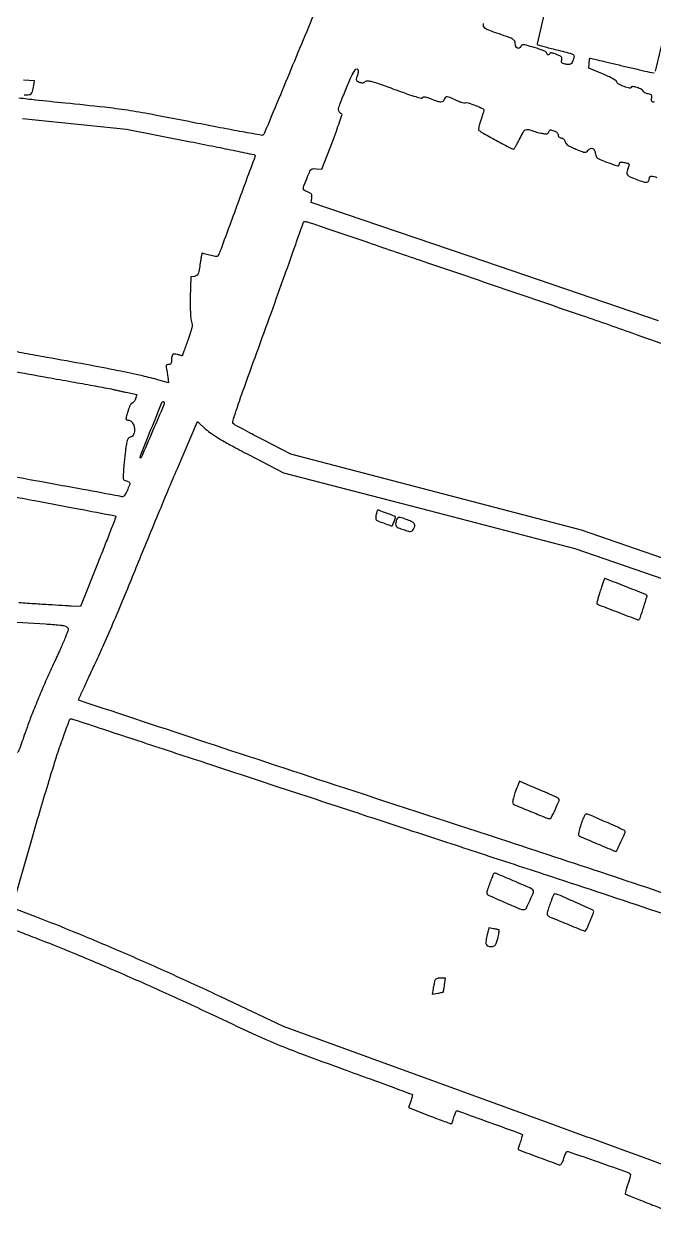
# Model space of a CAD drawing. Header units: metres. Extents: x 244 to 6504, y 133 to 4776.
# Drawn here: x 1478 to 1770, y 2026 to 2585 of the extents above; entities that cross this region are included whole.
import ezdxf

# ---------------------------------------------------------------- set-up
doc = ezdxf.new("R2010")
doc.units = ezdxf.units.M
doc.header["$MEASUREMENT"] = 0

msp = doc.modelspace()

# ---------------------------------------------------------------- linework, layer by layer
for points in [[(2390.74, 4302.36, -0.000001), (2436.6, 4383.87, -0.253439)], [(5649.78, 2908.29, -0.000001), (5592.12, 2927.27, -0.000136)], [(1770.95, 4232.21, -0.000001), (1756.31, 4203.53, -0.092463)], [(2358.85, 2292.47, -0.000002), (2402.87, 2275.77, -0.000001), (2455, 2255.99, -0.000469)], [(2661.8, 3304.26, -0.000001), (2697.55, 3290.75, -0.000089)], [(2166.88, 2385.74, -0.000003), (2059.01, 2428.09, -0.099946)], [(1791.55, 2429.41, -0.000038), (1874.38, 2392.56, -0.000003), (1960.7, 2354.15, -0.085326)], [(1593.92, 2905.57, -0.000004), (1514.48, 2912.51, -0.000011), (1436.43, 2919.33, -0.007054)], [(1951.55, 1991.02, -0.000054), (1914.46, 2004.68, -0.000089), (1883.2, 2016.2, -0.000001), (1854.82, 2026.66, -0.083555), (1854.7, 2026.74, -0.321062), (1854.66, 2026.85, -0.00001), (1860.33, 2041.97, -0.000482), (1866.6, 2058.64, -0.00029), (1874.07, 2078.43, 0.000121), (1881.55, 2098.22, 0.000201), (1887.85, 2114.91, 0.000005), (1893.56, 2130.04, 0.09035), (1893.59, 2130.2, -0.52322), (1893.79, 2130.34, -0.000152), (1905.06, 2126.13, -0.000598), (1924.48, 2118.84, -0.000025), (1994.28, 2092.53, 0.000711), (2044.47, 2073.69, 0.0018), (2081.03, 2060.18, 0.002313), (2111.66, 2049.14, 0.002327), (2142.33, 2038.41, -0.000195), (2162.41, 2031.48, -0.000323), (2179.35, 2025.62, -0.00001), (2194.67, 2020.3, -0.108295)], [(1818.98, 2759.08, 0.000018), (1857.04, 2862.14, 0.000008), (1895.3, 2965.72, 0.303576)], [(1986.93, 2957.13, 0.000002), (2009.06, 2948.59, 0.092301)], [(1716.95, 2894.91, -0.000001), (1705.81, 2895.88, -0.000045)], [(2910.82, 2101.23, -0.000002), (2871.64, 2116.15, -0.08954)], [(1989.74, 2610.17, -0.000005), (1937.37, 2630.58, -0.000013), (1885.25, 2650.89, -0.103803)], [(1359.46, 2926.04, -0.000007), (1314.6, 2930, -0.176126)], [(1054.07, 2259.25, 0.000004), (1022.6, 2299.74, 0.000018)], [(2599.62, 2200.92, -0.000035), (2724.87, 2153.38, -0.00001), (2851.52, 2105.29, -0.308463)], [(943.58, 2420.05, 0.000005), (991.66, 2418.02, 0.000005), (1039.77, 2415.99, 0.238408)], [(1475.13, 2247.14, -0.000003), (1443.5, 2249.62, -0.000264)], [(2487.51, 2262.24, 0.000015), (2352.21, 2313.65, 0.000934)], [(2053.75, 2575.01, -0.000008), (2098.97, 2556.99, -0.082366)], [(2050.63, 2586.03, -0.000012), (2000.22, 2606.2, -0.092222)], [(1800.74, 2173.11, 0.001386), (1751.93, 2189.51, 0.001397), (1703.14, 2205.61, -0.000356), (1627.06, 2230.53, -0.000579), (1562.47, 2251.82, -0.000014), (1503.75, 2271.26, -0.32023), (1503.42, 2271.7, -0.110042), (1503.5, 2272.06, -0.000259), (1505.74, 2276.98, -0.001672), (1508.29, 2282.52, -0.001037), (1511.31, 2289, 0.005871), (1515.07, 2297.25, 0.002453), (1519.94, 2308.46, 0.002427), (1525.04, 2320.5, 0.003145), (1529.59, 2331.59, -0.001463), (1534.25, 2343.03, -0.000967), (1539.65, 2356.15, -0.000973), (1544.96, 2368.89, -0.001887), (1549.26, 2379.04), (1558.55, 2400.74), (1562.36, 2397.26, 0.035485), (1565.04, 2395.15, 0.015358), (1568.86, 2392.71, 0.010719), (1574.29, 2389.64, 0.003619), (1582.33, 2385.4), (1598.47, 2377.02), (1666.15, 2359.4), (1733.83, 2341.79), (1834.41, 2307.1, 0.000005), (1873.03, 2293.78, 0.000007), (1905.67, 2282.52)], [(1142.77, 2571.56, -0.000013), (1195.68, 2565.43, -0.627212)], [(1295.67, 1964.85, 0.000003), (1274.44, 1991.49, 0.000003), (1253.21, 2018.11, 0.000003), (1234.69, 2041.33, 0.000013), (1223.43, 2055.44), (1202.7, 2081.44), (1212.35, 2081.44, -0.013249), (1218.3, 2081.28, -0.008003), (1225.34, 2080.8, -0.005878), (1234.41, 2079.92, -0.002277), (1246.95, 2078.49, 0.003246), (1260.39, 2076.99, 0.000828), (1282.18, 2074.74, 0.000844), (1307.06, 2072.25, 0.000856), (1331.85, 2069.86, -0.000171), (1354.86, 2067.67, -0.000283), (1374.29, 2065.81, -0.000012), (1391.85, 2064.11, -0.070411), (1392.16, 2064.03, -0.368962), (1392.28, 2063.82, -0.000175), (1390.42, 2055.56, -0.002073), (1388.3, 2046.34, -0.001246), (1385.72, 2035.4, 0.000257), (1383.11, 2024.45, 0.00042)], [(1844.41, 2030.54, -0.000005), (1808.4, 2043.61, -0.00011), (1768.54, 2058.08, -0.000066), (1721.37, 2075.23), (1598.5, 2119.93), (1569.34, 2133.74, 0.004665), (1547.48, 2143.85, 0.003995), (1524.28, 2154.1, 0.004115), (1502.1, 2163.46, 0.007107), (1483.49, 2170.84), (1472.5, 2175.01), (1481.94, 2207.88, -0.001966), (1485.83, 2221.22, -0.00216), (1489.7, 2234.12, -0.002013), (1493.1, 2245.11, -0.010912), (1495.1, 2251.02, 0.00009), (1496.55, 2255.02, 0.000132), (1497.82, 2258.54, 0.000061), (1498.91, 2261.54, 0.002495), (1499.14, 2262.19, -0.092113), (1499.32, 2262.51, -0.098713), (1499.6, 2262.73, -0.102624), (1499.94, 2262.82, -0.107894), (1500.28, 2262.77, 0.011893), (1500.95, 2262.53, 0.000004), (1528.97, 2253.3, 0.000065), (1560.06, 2243.06, 0.000039), (1596.82, 2230.96, 0.000067), (1635.43, 2218.26, 0.000078), (1672.3, 2206.15, 0.00007), (1703.57, 2195.88, 0.000448), (1719.37, 2190.71, -0.002615), (1768.4, 2174.44, -0.001759), (1824.23, 2155.37, -0.000206)], [(1965.28, 2362.4, -0.000007), (1937.05, 2374.83, -0.000395)], [(1731.31, 2639.73, 0.000043), (1723.82, 2608.03, 0.000025), (1716.29, 2576.15, 0.251405), (1716.41, 2575.72, 0.138486), (1716.6, 2575.6, 0.000703), (1718.86, 2574.99, 0.003086), (1721.43, 2574.31, 0.001941), (1724.45, 2573.54, -0.001297), (1731.59, 2571.75, -0.057189), (1733.03, 2571.2, -0.291317), (1733.46, 2570.46, -0.073771), (1733.19, 2569.02, -0.033187), (1732.52, 2567.44, -0.141337), (1731.83, 2566.69, -0.150899), (1730.87, 2566.46, -0.039562), (1729.29, 2566.68, -0.028452), (1728.26, 2566.96, -0.137519), (1727.76, 2567.31, -0.180215), (1727.59, 2567.8, -0.056778), (1727.69, 2568.6, 0.08606), (1727.75, 2569.42, 0.167304), (1727.48, 2570.02, 0.093079), (1726.76, 2570.54, 0.016174), (1725.21, 2571.2, 0.017776), (1724.01, 2571.63, 0.039664), (1723.06, 2571.84, 0.056246), (1722.4, 2571.86, 0.300843), (1722.13, 2571.65, -0.137453), (1721.79, 2571.14, -0.213094), (1721.29, 2571, -0.21983), (1720.86, 2571.27, -0.142984), (1720.69, 2571.85, 0.27523), (1720.43, 2572.29, 0.020532), (1719.11, 2572.94, 0.022074), (1717.27, 2573.65, 0.011075), (1714.9, 2574.4, 0.003717), (1711.25, 2575.43, 0.048274), (1709.86, 2575.66, 0.165949), (1709.12, 2575.47, 0.155341), (1708.63, 2574.86, -0.167641), (1707.96, 2574.08, -0.268466), (1707.11, 2574.07, -0.17251), (1706.38, 2574.91, -0.093833), (1706.12, 2576.28, 0.123425), (1705.84, 2577.41, 0.137401), (1705.06, 2578.22, 0.046831), (1703.32, 2579.04, 0.003989), (1698.67, 2580.68, -0.004518), (1694.33, 2582.21, -0.039055), (1692.47, 2583.06, -0.108557), (1691.61, 2583.81, -0.186752), (1691.37, 2584.71, 0.075688), (1691.33, 2585.46, 0.145613)], [(1771.28, 2563.38, 0.000049), (1778.71, 2594.3, 0.000118), (1786, 2624.67, 0.054344)], [(1615.78, 2597.53, -0.000068), (1602.75, 2566.16, -0.000069), (1589.7, 2534.8, -0.098133), (1589, 2533.75, -0.24517), (1588.56, 2533.61, -0.000329), (1579.43, 2535.24, -0.002604), (1569.17, 2537.14, -0.001589), (1557.07, 2539.49, 0.001731), (1536.96, 2543.38, 0.009379), (1526, 2545.25, 0.010177), (1515.36, 2546.64, 0.002271), (1497.12, 2548.56, -0.001229), (1483.37, 2549.98, -0.006061), (1475.64, 2550.89, -0.012825)], [(1837.67, 2315.6), (1736.92, 2350.37), (1669.38, 2367.97), (1601.85, 2385.57), (1589.1, 2392.23, -0.001326), (1584.14, 2394.83, -0.001951), (1579.79, 2397.15, -0.000904), (1576.11, 2399.15, -0.036615), (1575.34, 2399.64, -0.311709), (1574.97, 2400.74, -0.008113), (1576.57, 2405.95, -0.007677), (1579.5, 2414.48, -0.000964), (1586.15, 2432.86, 0.00066), (1592.87, 2451.39, 0.000848), (1599, 2468.45, 0.000923), (1604.16, 2482.97, 0.002516), (1607.74, 2493.28, -0.295712), (1608.11, 2493.57, -0.062175), (1608.98, 2493.54, -0.034701), (1610.36, 2493.22, -0.009211), (1612.52, 2492.52, 0.001036), (1615.93, 2491.35, 0.000013), (1638.04, 2483.81, 0.000038), (1663.6, 2475.1, 0.000025), (1693.07, 2465.06, -0.0006), (1737.12, 2450, -0.002873), (1762.2, 2441.23, -0.000795), (1779.9, 2434.89, -0.549817)], [(1770.68, 2549.24, -0.277614), (1769.93, 2549.08, -0.264681), (1769.41, 2549.68, -0.111136), (1769.44, 2550.78, 0.041986), (1769.59, 2551.7, 0.186722), (1769.44, 2552.22, 0.153484), (1768.95, 2552.56, 0.025979), (1767.84, 2552.84, -0.034529), (1767.04, 2553.06, -0.039118), (1766.32, 2553.37, -0.042758), (1765.76, 2553.74, -0.136236), (1765.5, 2554.09, 0.189805), (1764.7, 2554.96, 0.035383), (1762.66, 2555.78, 0.034255), (1760.61, 2556.29, 0.372043), (1759.94, 2555.89, -0.389846), (1759.15, 2555.45, -0.030457), (1756.64, 2556.23, -0.031331), (1754.17, 2557.34, -0.210556), (1753.35, 2558.37, 0.184187), (1752.92, 2558.97, 0.018506), (1751.4, 2559.9, 0.019557), (1749.31, 2560.97, 0.010421), (1746.65, 2562.14), (1740.23, 2564.79), (1740.42, 2567.02, -0.005555), (1740.5, 2567.89, -0.008368), (1740.59, 2568.64, -0.004089), (1740.69, 2569.27, -0.163322), (1740.75, 2569.39, -0.253962), (1740.89, 2569.43, -0.000143), (1745.21, 2568.43, -0.00173), (1750.03, 2567.3, -0.001048), (1755.73, 2565.93, 0.002382), (1761.43, 2564.57, 0.003879), (1766.29, 2563.48, 0.000708), (1770.57, 2562.56, 0.254276)], [(1772.69, 2447.58), (1692, 2475), (1611.3, 2502.42), (1611.62, 2504.46, 0.036035), (1611.72, 2505.64, 0.154087), (1611.51, 2506.3, 0.132333), (1610.94, 2506.79, 0.023915), (1609.65, 2507.33, -0.05496), (1608.18, 2508.05, -0.25915), (1607.75, 2508.85, -0.090403), (1608, 2510.18, -0.004186), (1609.72, 2514.49, -0.009377), (1610.78, 2516.95, -0.105942), (1611.41, 2517.8, -0.168941), (1612.22, 2518.13, -0.033173), (1613.82, 2518.12), (1616.36, 2517.92), (1621.22, 2530.68, 0.00402), (1623.04, 2535.59, 0.006708), (1624.49, 2539.76, 0.001802), (1625.67, 2543.35, 0.406713), (1625.52, 2543.65, -0.163682), (1624.39, 2544.53, -0.190224), (1624.11, 2545.87, -0.051583), (1624.81, 2548.37, -0.003872), (1627.45, 2554.94, -0.008234), (1630, 2560.84, -0.039763), (1631.76, 2564.04, -0.302065), (1632.68, 2564.43, -0.360892), (1633.25, 2563.73, -0.037158), (1633.21, 2563.12, -0.016473), (1633.06, 2562.32, -0.016199), (1632.85, 2561.49, -0.021023), (1632.6, 2560.73, 0.031641), (1632.29, 2559.75, 0.167776), (1632.35, 2559.19, 0.165676), (1632.73, 2558.78, 0.030666), (1633.68, 2558.35, 0.03537), (1634.57, 2558.09, 0.078704), (1635.28, 2558.04, 0.092021), (1635.89, 2558.21, 0.063345), (1636.49, 2558.61, -0.206248), (1637.55, 2558.95, -0.040433), (1639.55, 2558.58, -0.019323), (1642.97, 2557.51, -0.002577), (1650.08, 2554.96, 0.003488), (1656.14, 2552.79, 0.013674), (1659.91, 2551.58, 0.013225), (1662.47, 2550.92, 0.32202), (1663.11, 2551.18, -0.204817), (1663.54, 2551.49, -0.091961), (1664.25, 2551.51, -0.047322), (1665.34, 2551.22, -0.01176), (1667.07, 2550.55, 0.016836), (1669.89, 2549.49, 0.07731), (1671.61, 2549.19, 0.163137), (1672.67, 2549.53, 0.159973), (1673.33, 2550.44, -0.099174), (1673.84, 2551.37, -0.239446), (1674.54, 2551.66, -0.090586), (1675.72, 2551.36, -0.008912), (1678.36, 2550.08, 0.02126), (1679.72, 2549.46, 0.025097), (1681.06, 2549, 0.025165), (1682.21, 2548.72, 0.123198), (1682.87, 2548.77, -0.158638), (1684.28, 2548.76, -0.014004), (1687.67, 2547.52, -0.010797), (1691.04, 2546.09, -0.291985), (1691.55, 2545.32, -0.075996), (1691.5, 2544.97, -0.002992), (1691.13, 2543.74, -0.005241), (1690.66, 2542.29, -0.003673), (1690.1, 2540.66, 0.013628), (1689.54, 2538.9, 0.027248), (1689.2, 2537.47, 0.030311), (1689.08, 2536.4, 0.218874), (1689.27, 2535.92, 0.064658), (1690.64, 2534.92, 0.001661), (1697.34, 2531.25, 0.000953), (1704.3, 2527.49, 0.123939), (1705.24, 2527.26, 0.249336), (1705.57, 2527.43, 0.010011), (1706.34, 2528.62, 0.015543), (1707.2, 2530.12, 0.010148), (1708.11, 2531.89, -0.012894), (1709.71, 2534.99, -0.118007), (1710.72, 2536.11, -0.195914), (1711.9, 2536.36, -0.047369), (1713.86, 2535.82, 0.018302), (1714.77, 2535.51, 0.008019), (1716, 2535.16, 0.007923), (1717.32, 2534.84, 0.010506), (1718.52, 2534.58, 0.01387), (1720.08, 2534.34, 0.084364), (1720.89, 2534.37, 0.166392), (1721.37, 2534.66, 0.099632), (1721.7, 2535.25, -0.071313), (1721.99, 2535.84, -0.193372), (1722.37, 2536.1, -0.118093), (1722.95, 2536.09, -0.01997), (1724.04, 2535.76, -0.043286), (1724.85, 2535.4, -0.065384), (1725.47, 2534.93, -0.079844), (1725.86, 2534.41, -0.121205), (1725.99, 2533.86, 0.098738), (1726.09, 2533.35, 0.101535), (1726.39, 2532.92, 0.091741), (1726.85, 2532.61, 0.065786), (1727.46, 2532.44, -0.079307), (1728.08, 2532.24, -0.077963), (1728.62, 2531.86, -0.075368), (1729.03, 2531.32, -0.067164), (1729.29, 2530.66, 0.115871), (1729.71, 2529.8, 0.069688), (1730.56, 2529.03, 0.042639), (1731.97, 2528.23, 0.012296), (1734.28, 2527.23, 0.004707), (1737.31, 2526.05, 0.066363), (1738.44, 2525.79, 0.176453), (1739.18, 2525.98, 0.076422), (1739.93, 2526.68, -0.119002), (1740.99, 2527.52, -0.220487), (1742.07, 2527.52, -0.179374), (1742.92, 2526.65, -0.081821), (1743.34, 2525.09, 0.074163), (1743.65, 2523.88, 0.133724), (1744.27, 2523.08, 0.064901), (1745.54, 2522.36, 0.007889), (1748.52, 2521.21, 0.00248), (1752.49, 2519.77, 0.051534), (1753.72, 2519.46, 0.277922), (1754.25, 2519.69, 0.157261), (1754.48, 2520.39, -0.111525), (1754.59, 2520.89, -0.209116), (1754.9, 2521.16, -0.105584), (1755.49, 2521.21, -0.019645), (1756.58, 2521.04, -0.012095), (1758.33, 2520.65, -0.179548), (1758.84, 2520.3, -0.227824), (1758.93, 2519.74, -0.020433), (1758.47, 2518.36, 0.049788), (1757.95, 2516.42, 0.209013), (1758.24, 2515.28, 0.125816), (1759.4, 2514.37, 0.014159), (1762.55, 2513.11, 0.014428), (1765.68, 2512.05, 0.105849), (1767.25, 2511.92, 0.254691), (1768.06, 2512.5, 0.109214), (1768.38, 2513.84, -0.099455), (1768.44, 2514.16, -0.099583), (1768.63, 2514.42, -0.099567), (1768.9, 2514.59, -0.099389), (1769.22, 2514.65, -0.085117), (1771.9, 2514.11, -0.00185)], [(1477.25, 2541.45), (1525.61, 2536.53), (1555.26, 2530.67, -0.000787), (1566.65, 2528.4, -0.001288), (1576.3, 2526.43, -0.00012), (1584.93, 2524.65, -0.14641), (1585.24, 2524.49, -0.292355), (1585.34, 2524.03, -0.00006), (1577.03, 2501.43, -0.000271), (1569, 2479.64, -0.050025), (1567.94, 2477.48, -0.277569), (1567.68, 2477.34, -0.015393), (1566.73, 2477.44, -0.02017), (1565.54, 2477.64, -0.013039), (1564.19, 2477.96, 0.000369), (1562.85, 2478.31, 0.000594), (1561.71, 2478.62, 0.000085), (1560.7, 2478.88, 0.04086), (1560.63, 2478.89, 0.391377), (1560.59, 2478.86, 0.000249), (1560.33, 2477.35, 0.002485), (1560.05, 2475.66, 0.001492), (1559.73, 2473.64, -0.006311), (1559.18, 2470.41, -0.064909), (1558.77, 2469.12, -0.161721), (1558.17, 2468.49, -0.094095), (1557.16, 2468.17), (1555.42, 2467.97), (1555.23, 2458.38, 0.006079), (1555.2, 2454.27, 0.010855), (1555.29, 2450.88, 0.01073), (1555.48, 2448.26, 0.07547), (1555.78, 2447.02, -0.089015), (1556.05, 2445.78, -0.058517), (1555.94, 2444.32, -0.030951), (1555.38, 2442.18, -0.005888), (1554.07, 2438.39, -0.000919), (1553.12, 2435.75, -0.001474), (1552.3, 2433.5, -0.000248), (1551.57, 2431.52, -0.087772), (1551.49, 2431.38, -0.265055), (1551.37, 2431.34, -0.006702), (1550.79, 2431.45, -0.012604), (1550.09, 2431.6, -0.008047), (1549.29, 2431.82, 0.060388), (1547.87, 2432.05, 0.216339), (1547.04, 2431.71, 0.159903), (1546.59, 2430.76, 0.030602), (1546.47, 2428.83, -0.048194), (1546.4, 2428.08, -0.126432), (1546.17, 2427.59, -0.146479), (1545.76, 2427.32, -0.073466), (1545.14, 2427.23, 0.057729), (1544.49, 2427.16, 0.185331), (1544.14, 2426.92, 0.161596), (1544.01, 2426.48, 0.041593), (1544.1, 2425.74, -0.007963), (1544.24, 2424.98, -0.002717), (1544.42, 2423.87, -0.0027), (1544.61, 2422.65, -0.003112), (1544.78, 2421.48), (1545.15, 2418.71), (1540.68, 2419.99, 0.014894), (1533, 2421.94, 0.004871), (1521.57, 2424.37, 0.004066), (1506.88, 2427.22, 0.002116), (1488.51, 2430.54, -0.002374), (1478.2, 2432.41, -0.003494), (1469.17, 2434.16, -0.001649)], [(1478.03, 2552.38, 0.021003), (1480.37, 2552.51, 0.171273), (1481.32, 2552.96, 0.137907), (1481.89, 2553.95, 0.012017), (1482.53, 2556.8), (1482.94, 2558.85), (1477.84, 2559.29, 0.004098)], [(1938.55, 2280.92, -0.000012), (1909.01, 2291.05, -0.000312)], [(1471.87, 2424.37, 0.002127), (1488.91, 2421.26, -0.000409), (1500.3, 2419.23, -0.000651), (1510.04, 2417.46, -0.000126), (1518.64, 2415.89, -0.032571), (1519.38, 2415.71, 0.019768), (1519.98, 2415.54, 0.001729), (1521.53, 2415.18, 0.002267), (1523.38, 2414.76, 0.001761), (1525.4, 2414.33), (1530.48, 2413.25), (1529.8, 2411.3, -0.037678), (1529.48, 2410.55, -0.047241), (1529.06, 2409.92, -0.054695), (1528.63, 2409.48, -0.170972), (1528.24, 2409.35, 0.239902), (1527.83, 2409.14, 0.034048), (1527.31, 2408.31, 0.032006), (1526.79, 2407.16, 0.020492), (1526.32, 2405.77, 0.003246), (1525.46, 2402.76, 0.081131), (1525.37, 2401.91, 0.317856), (1525.68, 2401.52, 0.071592), (1526.55, 2401.4, -0.113448), (1527.12, 2401.27, -0.061359), (1527.73, 2400.87, -0.054598), (1528.29, 2400.28, -0.048261), (1528.74, 2399.56, -0.092482), (1529.29, 2397.66, -0.081459), (1529.15, 2395.59, -0.099934), (1528.42, 2394.01, -0.239722), (1527.3, 2393.45, 0.168747), (1526.64, 2393.22, 0.124118), (1526.16, 2392.6, 0.054424), (1525.79, 2391.37, 0.009526), (1525.37, 2388.98, 0.007035), (1525.08, 2386.87, 0.003556), (1524.76, 2384.22, 0.003531), (1524.48, 2381.47, 0.005249), (1524.27, 2379.06, 0.004259), (1524.03, 2375.46, 0.068727), (1524.13, 2374.25, 0.20003), (1524.57, 2373.62, 0.079863), (1525.56, 2373.19, -0.051072), (1526.77, 2372.76, -0.268191), (1527.15, 2372.2, -0.115423), (1527, 2371.25, -0.007374), (1525.89, 2368.66, -0.017371), (1525.18, 2367.19, -0.061402), (1524.58, 2366.33, -0.112118), (1524.01, 2365.92, -0.171178), (1523.41, 2365.89, 0.026011), (1522.5, 2366.11, 0.000037), (1505.4, 2369.24, 0.000313), (1486.23, 2372.73, 0.000193), (1463.67, 2376.82)], [(1460.85, 2368.1, -0.001017), (1483.82, 2363.92, -0.001702), (1503.11, 2360.3, -0.000119), (1520.37, 2357, -0.359315), (1520.64, 2356.67, -0.092903), (1520.54, 2356.16, -0.000311), (1518.22, 2350.17, -0.0017), (1515.57, 2343.39, -0.001064), (1512.41, 2335.47), (1504.19, 2314.95), (1499.99, 2315.11, -0.004947), (1497.35, 2315.24, -0.000502), (1491.1, 2315.62, -0.000629), (1483.64, 2316.08, -0.000501), (1475.59, 2316.6, 0.001054)], [(1839.11, 2010.56, -0.000013), (1820.53, 1958.18, -0.000011), (1801.94, 1905.75, -0.098014)], [(1466.66, 2308.18, -0.000508), (1487.97, 2306.83, -0.009683), (1494.61, 2306.28, -0.017008), (1496.3, 2306.04, -0.055671), (1497.39, 2305.73, -0.09081), (1498.07, 2305.29, -0.127598), (1498.45, 2304.68, -0.170635), (1498.42, 2303.67, -0.005354), (1496.86, 2299.76, -0.008585), (1494.68, 2294.7, -0.003641), (1491.59, 2288, 0.006338), (1488.49, 2281.17, 0.004435), (1485.15, 2273.39, 0.004475), (1482.1, 2265.89, 0.009292), (1479.87, 2259.97, -0.000484), (1478.15, 2255.13, -0.000789), (1476.68, 2251.03, -0.00008), (1475.36, 2247.36, -0.078972)], [(1471.64, 2165.59, 0.000046), (1474.88, 2164.35, 0.00009), (1478.7, 2162.88, 0.000062), (1483.02, 2161.22, -0.006459), (1501.11, 2154.01, -0.004253), (1521.73, 2145.27, -0.004047), (1543.57, 2135.59, -0.003986), (1565.35, 2125.51, 0.00222), (1584.1, 2116.75, 0.009509), (1595.39, 2111.79, 0.009409), (1606.92, 2107.25, 0.002142), (1626.63, 2100, -0.00034), (1638.71, 2095.6, -0.000559), (1648.92, 2091.86, -0.000034), (1658.11, 2088.49, -0.095645), (1658.33, 2088.35, -0.266435), (1658.39, 2088.17, -0.008097), (1658.21, 2087.34, -0.013987), (1657.94, 2086.35, -0.008969), (1657.57, 2085.21), (1656.57, 2082.27), (1666.28, 2078.53, 0.001423), (1670.03, 2077.1, 0.002247), (1673.25, 2075.9, 0.000525), (1676.08, 2074.86, 0.094891), (1676.39, 2074.81, 0.28115), (1676.59, 2074.93, 0.013167), (1676.92, 2075.69, 0.018479), (1677.29, 2076.66, 0.011872), (1677.64, 2077.8, -0.014858), (1677.99, 2078.94, -0.022822), (1678.37, 2079.9, -0.019068), (1678.74, 2080.64, -0.274294), (1678.98, 2080.78, -0.086812), (1679.78, 2080.64, -0.000122), (1694.23, 2075.42, -0.000111), (1708.71, 2070.18, -0.095724), (1709.34, 2069.81, -0.270148), (1709.4, 2069.62, -0.00718), (1709.2, 2068.73, -0.013133), (1708.9, 2067.67, -0.008376), (1708.51, 2066.46, 0.001478), (1708.1, 2065.24, 0.002301), (1707.76, 2064.19, 0.000654), (1707.46, 2063.28, 0.077824), (1707.44, 2063.16, 0.313576), (1707.8, 2062.64, 0.000698), (1717.13, 2059.2, 0.00083), (1726.41, 2055.8, 0.229612), (1727.22, 2055.88, 0.117655), (1727.53, 2056.19, 0.020674), (1727.92, 2056.9, 0.02141), (1728.32, 2057.79, 0.017796), (1728.67, 2058.76, -0.010182), (1729.01, 2059.75, -0.012144), (1729.37, 2060.66, -0.010957), (1729.71, 2061.42, -0.073975), (1729.93, 2061.75, -0.300408), (1730.65, 2061.94, -0.000424), (1744.56, 2057.1, -0.000883), (1758.06, 2052.35, -0.111935), (1759.56, 2051.41, -0.25482), (1759.65, 2051.11, -0.00888), (1759.36, 2049.89, -0.014595), (1758.94, 2048.42, -0.009454), (1758.38, 2046.74, 0.007628), (1757.81, 2045.07, 0.0122), (1757.38, 2043.63, 0.006046), (1757.07, 2042.42, 0.301154), (1757.15, 2042.2, 0.063885), (1757.41, 2042.05, 0.000376), (1759.99, 2041, 0.001574), (1762.95, 2039.81, 0.001), (1766.4, 2038.45, -0.000066), (1769.88, 2037.08, -0.000098), (1772.94, 2035.87, -0.000045), (1775.55, 2034.85, -0.001845)], [(1428.83, 2064.17, -0.00004), (1441.19, 2095.49, -0.000105)], [(2040.94, 1654.04, -0.000001), (2044.21, 1659.17, -0.002689)], [(2535.59, 1289.9, -0.000004), (2496.83, 1304.97, -0.000295)]]:
    msp.add_lwpolyline(points, format="xyb")
for points in [[(1543.16, 2409.51, -0.101678), (1542.94, 2408.46, -0.000342), (1537.71, 2396.27, -0.000147), (1532.34, 2383.83, -0.529835), (1532.08, 2383.78, -0.299871), (1531.94, 2384.44, -0.000413), (1536.98, 2397.04, -0.000409), (1542.05, 2409.63, -0.30593), (1542.6, 2410.01, -0.086867), (1542.82, 2409.97, -0.094226), (1543, 2409.86, -0.100202), (1543.12, 2409.7, -0.112707)], [(1641.52, 2357.61, 0.029107), (1641.39, 2356.79, 0.035986), (1641.37, 2356.01, 0.038937), (1641.44, 2355.38, 0.160562), (1641.63, 2355.05, 0.092407), (1642.27, 2354.66, 0.002858), (1645.17, 2353.56, 0.003025), (1648.07, 2352.51, 0.085742), (1648.86, 2352.38, 0.309743), (1649.13, 2352.57, 0.005073), (1649.83, 2354.42, 0.005097), (1650.49, 2356.29, 0.305724), (1650.4, 2356.61, 0.088286), (1649.95, 2356.88, 0.000851), (1646.35, 2358.23, 0.000848), (1642.74, 2359.57, 0.088632), (1642.22, 2359.66, 0.307375), (1642.1, 2359.58, 0.01183), (1641.91, 2359.06, 0.017562), (1641.71, 2358.4, 0.01105)], [(1650.89, 2354.86, 0.042218), (1650.58, 2353.13, 0.19044), (1650.86, 2352.16, 0.134626), (1651.81, 2351.46, 0.017619), (1654.19, 2350.61, 0.006451), (1656.57, 2349.89, 0.076423), (1657.53, 2349.77, 0.168847), (1658.17, 2350.01, 0.061278), (1658.84, 2350.73, 0.086071), (1659.52, 2352.09, 0.215338), (1659.37, 2353.16, 0.134469), (1658.35, 2354.1, 0.028321), (1656.11, 2355.09, 0.009673), (1653.34, 2356.08, 0.092385), (1652.1, 2356.26, 0.226375), (1651.38, 2355.88, 0.093698)], [(1745.61, 2322.18, 0.004716), (1744.92, 2319.99, 0.007557), (1744.38, 2318.1, 0.002541), (1743.94, 2316.48, 0.266282), (1744, 2316.26, 0.104426), (1744.82, 2315.73, 0.000549), (1753.83, 2312.25, 0.000247), (1763.06, 2308.71, 0.296077), (1763.44, 2308.79, 0.114415), (1764.19, 2310, 0.005082), (1765.75, 2314.71, 0.002623), (1767.31, 2319.66, 0.341442), (1767.1, 2320.23, 0.044603), (1766.22, 2320.67, 0.000237), (1757.28, 2324.18, 0.000116), (1748.13, 2327.78, 0.09374), (1747.65, 2327.87, 0.315549), (1747.55, 2327.8, 0.000901), (1746.98, 2326.2, 0.004618), (1746.34, 2324.36, 0.002812)], [(1707.12, 2231.4, 0.014031), (1705.97, 2228.42, 0.026165), (1705.24, 2225.95, 0.026771), (1704.89, 2224.05, 0.251392), (1705.18, 2223.3, 0.08019), (1706.14, 2222.7, 0.000902), (1713.2, 2219.79, 0.001576), (1719.99, 2217.02, 0.041334), (1721.87, 2216.44, 0.339637), (1722.81, 2216.87, 0.011494), (1724.73, 2220.78, 0.01161), (1726.47, 2224.77, 0.321685), (1726.22, 2225.82, 0.061563), (1725.83, 2226.08, 0.00532), (1724.75, 2226.61, 0.006946), (1723.45, 2227.2, 0.005336), (1722.02, 2227.82, -0.000845), (1720.26, 2228.56, -0.000371), (1717.94, 2229.55, -0.000367), (1715.47, 2230.6, -0.000493), (1713.24, 2231.55), (1708.1, 2233.75)], [(1738.03, 2217.41, 0.034602), (1737.04, 2215.1, 0.019525), (1736.14, 2212.2, 0.011412), (1735.46, 2209.38, 0.25511), (1735.69, 2208.6, 0.095979), (1736.56, 2208.01, 0.000784), (1744.21, 2204.77, 0.00076), (1751.89, 2201.54, 0.099445), (1752.88, 2201.34, 0.290245), (1753.29, 2201.6, 0.001892), (1755.16, 2205.6, 0.003806), (1756.9, 2209.44, 0.1049), (1757.13, 2210.51, 0.296043), (1756.81, 2211, 0.000651), (1748.44, 2214.72, 0.001428), (1740.36, 2218.27, 0.10316), (1738.94, 2218.57, 0.200769), (1738.79, 2218.5, 0.027395), (1738.54, 2218.22, 0.027983), (1738.28, 2217.85, 0.020248)], [(1695.73, 2190.26, -0.003459), (1695.49, 2189.61, -0.000759), (1695.08, 2188.5, -0.00079), (1694.59, 2187.22, -0.000759), (1694.09, 2185.92, 0.0085), (1693.62, 2184.64, 0.010183), (1693.23, 2183.42, 0.00903), (1692.94, 2182.38, 0.064199), (1692.87, 2181.87, 0.294993), (1693.39, 2181.06, 0.002228), (1700.91, 2177.71, 0.004434), (1708.13, 2174.61, 0.105175), (1710.29, 2174.2, 0.278084), (1711.26, 2174.81, 0.01245), (1713.01, 2178.55, 0.012134), (1714.58, 2182.36, 0.303382), (1714.34, 2183.42, 0.081929), (1713.6, 2183.91, 0.003324), (1710.67, 2185.24, 0.003738), (1706.2, 2187.18, 0.000779), (1698.32, 2190.52, 0.012834), (1697.04, 2191.02, 0.11245), (1696.43, 2191.1, 0.21823), (1696.05, 2190.87, 0.066899)], [(1723.3, 2179.65, -0.000522), (1722.97, 2178.75, -0.000209), (1722.51, 2177.53, -0.000207), (1722.02, 2176.2, -0.000261), (1721.56, 2174.98, 0.020816), (1721.17, 2173.79, 0.034806), (1720.95, 2172.77, 0.040433), (1720.91, 2171.97, 0.198779), (1721.09, 2171.56, 0.091941), (1722.32, 2170.76, 0.001431), (1730.15, 2167.53, 0.000556), (1738.35, 2164.19, 0.343001), (1738.8, 2164.32, 0.057745), (1739.36, 2165.28, 0.002504), (1740.88, 2168.88, 0.001653), (1742.41, 2172.61, 0.097269), (1742.55, 2173.33, 0.293977), (1742.18, 2173.9, 0.000936), (1733.99, 2177.61, 0.00199), (1726.1, 2181.13, 0.104604), (1724.49, 2181.47, 0.21731), (1724.25, 2181.36, 0.034051), (1723.93, 2180.93, 0.032608), (1723.59, 2180.35, 0.023173)], [(1692.92, 2161.91, 0.024551), (1692.45, 2159.18, 0.154332), (1692.71, 2157.8, 0.237883), (1693.63, 2157.16, 0.063018), (1695.48, 2157.12, 0.091074), (1696.36, 2157.38, 0.127751), (1696.97, 2157.92, 0.072335), (1697.45, 2158.92, 0.014416), (1698, 2160.85, 0.008687), (1698.32, 2162.23, 0.013275), (1698.55, 2163.44, 0.00776), (1698.7, 2164.45, 0.232468), (1698.62, 2164.68, 0.125203), (1698.4, 2164.81, 0.00958), (1697.75, 2164.99, 0.012681), (1696.95, 2165.17, 0.009317), (1696.05, 2165.34), (1693.77, 2165.71)], [(1668.77, 2141.23, 0.014616), (1668.61, 2140.61, 0.004191), (1668.4, 2139.65, 0.004214), (1668.17, 2138.56, 0.004468), (1667.97, 2137.49), (1667.52, 2134.92), (1670.09, 2135.4, 0.003209), (1671.08, 2135.59, 0.005055), (1671.93, 2135.77, 0.001512), (1672.67, 2135.93, 0.176425), (1672.75, 2135.99, 0.121033), (1672.79, 2136.08, 0.000744), (1672.94, 2136.99, 0.002998), (1673.1, 2138.03, 0.001899), (1673.28, 2139.24), (1673.74, 2142.39), (1671.43, 2142.39, 0.029767), (1670.34, 2142.32, 0.073293), (1669.58, 2142.11, 0.103983), (1669.07, 2141.75, 0.115245)]]:
    msp.add_lwpolyline(points, format="xyb", close=True)

doc.saveas('drawing.dxf')
